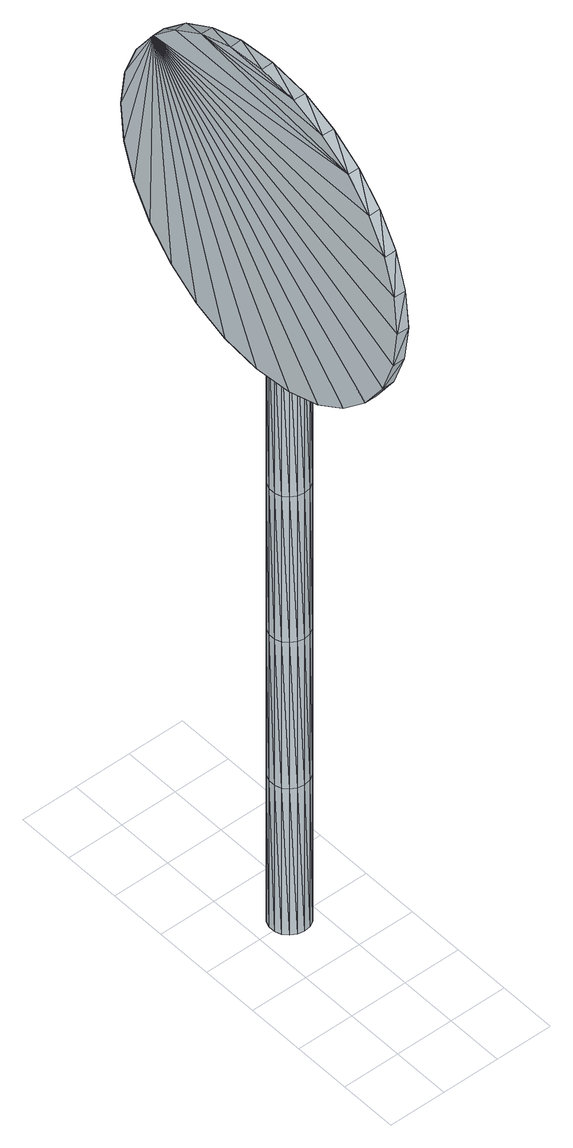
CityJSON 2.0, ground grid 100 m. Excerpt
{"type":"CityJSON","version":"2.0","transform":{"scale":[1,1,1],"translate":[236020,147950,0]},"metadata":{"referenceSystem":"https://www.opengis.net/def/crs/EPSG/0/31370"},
"CityObjects":{
"object1":{"type":"GenericCityObject","attributes":{"cluster":56,"mean_distance_to_centroid":0.244,"new_centroid_x":235970.13,"new_centroid_y":148333.39,"mean_distance_to_camera":7.17,"H1":0,"H2":0,"Z_final":107.88,"cluster2":-1,"proj_x":235968.61,"proj_y":148337.56,"id_line":53076,"bearing_l":249.98,"distance":4.44,"orientation":"left","G_obj":69.98},"geometry":[{"type":"MultiSurface","lod":"2","boundaries":[[[0,1,2]],[[2,1,3]],[[3,1,4]],[[4,1,5]],[[5,1,6]],[[1,7,6]],[[1,8,7]],[[1,9,8]],[[1,10,9]],[[1,11,10]],[[1,12,11]],[[1,13,12]],[[1,14,13]],[[15,14,1]],[[16,15,1]],[[17,16,1]],[[18,17,1]],[[0,18,1]],[[19,20,0]],[[19,0,2]],[[21,19,2]],[[21,2,3]],[[21,3,22]],[[22,3,4]],[[22,4,23]],[[23,4,5]],[[23,5,24]],[[24,5,6]],[[24,6,25]],[[25,6,7]],[[25,7,26]],[[26,7,8]],[[26,8,27]],[[8,9,27]],[[27,9,28]],[[9,10,28]],[[10,29,28]],[[10,11,29]],[[11,30,29]],[[11,12,30]],[[30,12,31]],[[31,12,13]],[[31,13,32]],[[32,13,14]],[[32,14,33]],[[33,14,15]],[[33,15,34]],[[34,15,16]],[[34,16,35]],[[35,16,17]],[[36,35,17]],[[18,36,17]],[[20,36,18]],[[20,18,0]],[[37,38,20]],[[37,20,19]],[[39,37,19]],[[21,39,19]],[[39,21,40]],[[40,21,22]],[[40,22,41]],[[41,22,23]],[[41,23,42]],[[42,23,24]],[[42,24,43]],[[43,24,25]],[[43,25,44]],[[44,25,26]],[[26,45,44]],[[26,27,45]],[[27,46,45]],[[27,28,46]],[[28,47,46]],[[28,29,47]],[[47,29,48]],[[29,30,48]],[[48,30,49]],[[49,30,31]],[[49,31,50]],[[50,31,32]],[[50,32,51]],[[51,32,33]],[[51,33,52]],[[52,33,34]],[[52,34,53]],[[53,34,35]],[[54,53,35]],[[54,35,36]],[[38,54,36]],[[38,36,20]],[[55,56,38]],[[55,38,37]],[[57,55,37]],[[57,37,39]],[[57,39,58]],[[58,39,40]],[[58,40,59]],[[59,40,41]],[[59,41,60]],[[60,41,42]],[[60,42,61]],[[61,42,43]],[[61,43,62]],[[62,43,44]],[[44,63,62]],[[44,45,63]],[[45,64,63]],[[45,46,64]],[[46,65,64]],[[46,47,65]],[[47,66,65]],[[47,48,66]],[[66,48,67]],[[67,48,49]],[[67,49,68]],[[68,49,50]],[[68,50,69]],[[69,50,51]],[[69,51,70]],[[70,51,52]],[[70,52,71]],[[71,52,53]],[[72,71,53]],[[72,53,54]],[[56,72,54]],[[56,54,38]],[[73,74,56]],[[73,56,55]],[[75,73,55]],[[75,55,57]],[[75,57,76]],[[76,57,58]],[[76,58,77]],[[77,58,59]],[[77,59,78]],[[78,59,60]],[[78,60,79]],[[79,60,61]],[[79,61,80]],[[80,61,62]],[[62,81,80]],[[62,63,81]],[[63,82,81]],[[63,64,82]],[[64,83,82]],[[64,65,83]],[[65,84,83]],[[65,66,84]],[[84,66,85]],[[85,66,67]],[[85,67,86]],[[86,67,68]],[[86,68,87]],[[87,68,69]],[[87,69,88]],[[88,69,70]],[[88,70,89]],[[89,70,71]],[[90,89,71]],[[90,71,72]],[[74,90,72]],[[74,72,56]],[[91,92,74]],[[91,74,73]],[[93,91,73]],[[93,73,75]],[[93,75,94]],[[94,75,76]],[[94,76,95]],[[95,76,77]],[[95,77,96]],[[96,77,78]],[[96,78,97]],[[97,78,79]],[[97,79,98]],[[98,79,80]],[[80,99,98]],[[80,81,99]],[[81,100,99]],[[81,82,100]],[[82,101,100]],[[82,83,101]],[[83,102,101]],[[83,84,102]],[[102,84,103]],[[103,84,85]],[[103,85,104]],[[104,85,86]],[[104,86,105]],[[105,86,87]],[[105,87,106]],[[106,87,88]],[[106,88,107]],[[107,88,89]],[[108,107,89]],[[108,89,90]],[[92,108,90]],[[92,90,74]],[[92,91,109]],[[91,93,109]],[[93,94,109]],[[94,95,109]],[[95,96,109]],[[109,96,97]],[[109,97,98]],[[109,98,99]],[[109,99,100]],[[109,100,101]],[[109,101,102]],[[109,102,103]],[[109,103,104]],[[105,109,104]],[[106,109,105]],[[107,109,106]],[[108,109,107]],[[92,109,108]],[[110,111,112]],[[113,112,114]],[[115,112,113]],[[116,112,115]],[[117,112,116]],[[118,112,117]],[[119,112,118]],[[120,112,119]],[[121,112,120]],[[122,112,121]],[[122,123,112]],[[123,110,112]],[[111,124,112]],[[124,125,112]],[[125,126,112]],[[126,127,112]],[[127,128,112]],[[128,129,112]],[[129,130,112]],[[130,131,112]],[[112,131,132]],[[131,133,132]],[[131,134,133]],[[133,134,135]],[[133,135,136]],[[135,137,136]],[[133,136,138]],[[136,139,138]],[[136,137,139]],[[137,140,139]],[[137,135,140]],[[135,141,140]],[[135,134,141]],[[134,142,141]],[[134,131,142]],[[131,143,142]],[[131,130,143]],[[143,130,144]],[[144,130,129]],[[144,129,145]],[[145,129,128]],[[145,128,146]],[[146,127,147]],[[147,127,126]],[[147,126,148]],[[148,126,125]],[[148,125,149]],[[149,125,124]],[[150,149,124]],[[150,124,111]],[[151,150,111]],[[151,111,110]],[[152,151,110]],[[152,110,123]],[[146,128,127]],[[153,123,122]],[[154,153,122]],[[154,122,121]],[[155,154,121]],[[155,121,120]],[[156,155,120]],[[156,120,119]],[[157,156,119]],[[157,119,118]],[[157,118,158]],[[158,118,117]],[[158,117,159]],[[153,152,123]],[[159,117,116]],[[159,116,160]],[[160,116,115]],[[160,115,161]],[[161,115,113]],[[161,113,162]],[[162,113,114]],[[162,114,163]],[[163,114,112]],[[163,112,164]],[[164,112,132]],[[132,165,164]],[[132,133,165]],[[133,138,165]],[[138,139,140]],[[161,162,163]],[[160,161,163]],[[159,160,163]],[[158,159,163]],[[157,158,163]],[[156,157,163]],[[155,156,163]],[[154,155,163]],[[153,154,163]],[[153,163,152]],[[152,163,151]],[[151,163,150]],[[150,163,149]],[[149,163,148]],[[148,163,147]],[[147,163,146]],[[146,163,145]],[[145,163,144]],[[144,163,143]],[[143,163,142]],[[163,164,142]],[[142,164,165]],[[142,165,141]],[[165,140,141]],[[165,138,140]],[[166,167,168]],[[168,167,169]],[[170,168,169]],[[170,169,171]],[[170,171,172]],[[172,171,173]],[[172,173,174]],[[174,173,175]],[[174,175,176]],[[176,175,177]],[[176,177,178]],[[178,177,179]],[[178,179,180]],[[180,179,181]],[[180,181,182]],[[182,181,183]],[[182,183,184]],[[184,183,185]],[[184,185,186]],[[186,185,187]],[[186,187,188]],[[188,187,189]],[[188,189,190]],[[190,189,191]],[[192,190,191]],[[192,191,193]],[[194,192,193]],[[194,193,195]],[[196,194,195]],[[196,195,197]],[[198,196,197]],[[198,197,199]],[[200,198,199]],[[200,199,201]],[[202,200,201]],[[202,201,203]],[[204,202,203]],[[204,203,205]],[[206,204,205]],[[206,205,207]],[[208,206,207]],[[208,207,209]],[[210,208,209]],[[210,209,211]],[[212,210,211]],[[212,211,213]],[[214,212,213]],[[214,213,215]],[[216,214,215]],[[216,215,217]],[[216,217,218]],[[218,217,219]],[[218,219,220]],[[220,219,221]],[[220,221,222]],[[222,221,223]],[[222,223,224]],[[224,223,225]],[[224,225,226]],[[226,225,227]],[[226,227,228]],[[228,227,229]],[[228,229,230]],[[230,229,231]],[[230,231,232]],[[232,231,233]],[[232,233,234]],[[234,233,235]],[[234,235,236]],[[236,235,237]],[[236,237,238]],[[238,237,239]],[[240,238,239]],[[240,239,241]],[[240,241,242]],[[242,241,243]],[[243,244,242]],[[243,245,244]],[[244,245,246]],[[246,245,247]],[[246,247,248]],[[248,247,249]],[[248,249,250]],[[250,249,251]],[[250,251,252]],[[252,251,253]],[[252,253,254]],[[254,253,255]],[[254,255,256]],[[256,255,257]],[[256,257,258]],[[258,257,259]],[[258,259,260]],[[260,259,261]],[[260,261,262]],[[262,261,263]],[[262,263,264]],[[264,263,265]],[[264,265,266]],[[266,265,267]],[[266,267,268]],[[268,267,269]],[[269,270,268]],[[269,271,270]],[[271,272,270]],[[271,273,272]],[[273,274,272]],[[273,275,274]],[[275,276,274]],[[275,277,276]],[[277,278,276]],[[277,279,278]],[[279,280,278]],[[279,281,280]],[[281,282,280]],[[281,283,282]],[[283,284,282]],[[283,285,284]],[[285,286,284]],[[285,287,286]],[[287,288,286]],[[287,289,288]],[[289,290,288]],[[289,291,290]],[[290,291,292]],[[292,291,293]],[[292,293,294]],[[294,293,295]],[[294,295,296]],[[296,295,297]],[[296,297,298]],[[298,297,299]],[[298,299,300]],[[300,299,301]],[[300,301,302]],[[302,301,303]],[[302,303,304]],[[304,303,305]],[[304,305,306]],[[306,305,307]],[[306,307,308]],[[308,307,309]],[[308,309,310]],[[310,309,311]],[[310,311,312]],[[312,311,313]],[[313,166,312]],[[313,167,166]],[[169,167,313]],[[169,313,171]],[[171,313,311]],[[173,171,311]],[[173,311,309]],[[175,173,309]],[[175,309,307]],[[177,175,307]],[[177,307,305]],[[179,177,305]],[[179,305,303]],[[181,179,303]],[[181,303,301]],[[183,181,301]],[[183,301,299]],[[183,299,297]],[[185,183,297]],[[185,297,295]],[[187,185,295]],[[187,295,293]],[[189,187,293]],[[189,293,291]],[[189,291,289]],[[189,289,287]],[[191,189,287]],[[191,287,285]],[[193,191,285]],[[195,193,285]],[[195,285,283]],[[197,195,283]],[[199,197,283]],[[201,199,283]],[[201,283,281]],[[203,201,281]],[[205,203,281]],[[205,281,279]],[[205,279,207]],[[207,279,209]],[[209,279,277]],[[209,277,211]],[[211,277,275]],[[211,275,213]],[[213,275,273]],[[213,273,215]],[[215,273,271]],[[215,271,217]],[[217,271,219]],[[219,271,269]],[[219,269,221]],[[221,269,223]],[[223,269,267]],[[223,267,225]],[[225,267,265]],[[225,265,227]],[[227,265,263]],[[227,263,229]],[[229,263,261]],[[229,261,231]],[[231,261,259]],[[231,259,257]],[[231,257,233]],[[233,257,255]],[[233,255,235]],[[235,255,253]],[[235,253,237]],[[253,251,237]],[[237,251,249]],[[237,249,239]],[[249,247,239]],[[239,247,245]],[[239,245,241]],[[241,245,243]],[[240,242,244]],[[168,312,166]],[[170,312,168]],[[170,310,312]],[[172,310,170]],[[172,308,310]],[[174,308,172]],[[174,306,308]],[[176,306,174]],[[176,304,306]],[[178,304,176]],[[178,302,304]],[[180,302,178]],[[180,300,302]],[[182,300,180]],[[182,298,300]],[[182,296,298]],[[184,296,182]],[[184,294,296]],[[186,294,184]],[[186,292,294]],[[188,292,186]],[[188,290,292]],[[188,288,290]],[[188,286,288]],[[190,286,188]],[[190,284,286]],[[192,284,190]],[[194,284,192]],[[194,282,284]],[[196,282,194]],[[198,282,196]],[[200,282,198]],[[200,280,282]],[[202,280,200]],[[204,280,202]],[[204,278,280]],[[204,206,278]],[[206,208,278]],[[208,276,278]],[[208,210,276]],[[210,274,276]],[[210,212,274]],[[212,272,274]],[[212,214,272]],[[214,270,272]],[[214,216,270]],[[216,218,270]],[[218,268,270]],[[218,220,268]],[[220,222,268]],[[222,266,268]],[[222,224,266]],[[224,264,266]],[[224,226,264]],[[226,262,264]],[[226,228,262]],[[228,260,262]],[[228,230,260]],[[230,258,260]],[[230,256,258]],[[230,232,256]],[[232,254,256]],[[232,234,254]],[[234,252,254]],[[234,236,252]],[[252,236,250]],[[236,248,250]],[[236,238,248]],[[248,238,246]],[[238,244,246]],[[238,240,244]],[[314,315,316]],[[316,315,317]],[[318,316,317]],[[318,317,319]],[[318,319,320]],[[320,319,321]],[[320,321,322]],[[322,321,323]],[[322,323,324]],[[324,323,325]],[[324,325,326]],[[326,325,327]],[[326,327,328]],[[328,327,329]],[[328,329,330]],[[330,329,331]],[[330,331,332]],[[332,331,333]],[[332,333,334]],[[334,333,335]],[[334,335,336]],[[336,335,337]],[[336,337,338]],[[338,337,339]],[[340,338,339]],[[340,339,341]],[[342,340,341]],[[342,341,343]],[[344,342,343]],[[344,343,345]],[[346,344,345]],[[346,345,347]],[[348,346,347]],[[348,347,349]],[[350,348,349]],[[350,349,351]],[[352,350,351]],[[352,351,353]],[[354,352,353]],[[354,353,355]],[[356,354,355]],[[356,355,357]],[[358,356,357]],[[358,357,359]],[[360,358,359]],[[360,359,361]],[[362,360,361]],[[362,361,363]],[[364,362,363]],[[364,363,365]],[[364,365,366]],[[366,365,367]],[[366,367,368]],[[368,367,369]],[[368,369,370]],[[370,369,371]],[[370,371,372]],[[372,371,373]],[[372,373,374]],[[374,373,375]],[[374,375,376]],[[376,375,377]],[[376,377,378]],[[378,377,379]],[[378,379,380]],[[380,379,381]],[[380,381,382]],[[382,381,383]],[[382,383,384]],[[384,383,385]],[[384,385,386]],[[386,385,387]],[[388,386,387]],[[388,387,389]],[[388,389,390]],[[390,389,391]],[[391,392,390]],[[391,393,392]],[[392,393,394]],[[394,393,395]],[[394,395,396]],[[396,395,397]],[[396,397,398]],[[398,397,399]],[[398,399,400]],[[400,399,401]],[[400,401,402]],[[402,401,403]],[[402,403,404]],[[404,403,405]],[[404,405,406]],[[406,405,407]],[[406,407,408]],[[408,407,409]],[[408,409,410]],[[410,409,411]],[[410,411,412]],[[412,411,413]],[[412,413,414]],[[414,413,415]],[[414,415,416]],[[416,415,417]],[[417,418,416]],[[417,419,418]],[[419,420,418]],[[419,421,420]],[[421,422,420]],[[421,423,422]],[[423,424,422]],[[423,425,424]],[[425,426,424]],[[425,427,426]],[[427,428,426]],[[427,429,428]],[[429,430,428]],[[429,431,430]],[[431,432,430]],[[431,433,432]],[[433,434,432]],[[433,435,434]],[[435,436,434]],[[435,437,436]],[[437,438,436]],[[437,439,438]],[[438,439,440]],[[440,439,441]],[[440,441,442]],[[442,441,443]],[[442,443,444]],[[444,443,445]],[[444,445,446]],[[446,445,447]],[[446,447,448]],[[448,447,449]],[[448,449,450]],[[450,449,451]],[[450,451,452]],[[452,451,453]],[[452,453,454]],[[454,453,455]],[[454,455,456]],[[456,455,457]],[[456,457,458]],[[458,457,459]],[[458,459,460]],[[460,459,461]],[[461,314,460]],[[461,315,314]],[[317,315,461]],[[317,461,319]],[[319,461,459]],[[321,319,459]],[[321,459,457]],[[323,321,457]],[[323,457,455]],[[325,323,455]],[[325,455,453]],[[327,325,453]],[[327,453,451]],[[329,327,451]],[[329,451,449]],[[331,329,449]],[[331,449,447]],[[331,447,445]],[[333,331,445]],[[333,445,443]],[[335,333,443]],[[335,443,441]],[[337,335,441]],[[337,441,439]],[[337,439,437]],[[337,437,435]],[[339,337,435]],[[339,435,433]],[[341,339,433]],[[343,341,433]],[[343,433,431]],[[345,343,431]],[[347,345,431]],[[349,347,431]],[[349,431,429]],[[351,349,429]],[[353,351,429]],[[353,429,427]],[[353,427,355]],[[355,427,357]],[[357,427,425]],[[357,425,359]],[[359,425,423]],[[359,423,361]],[[361,423,421]],[[361,421,363]],[[363,421,419]],[[363,419,365]],[[365,419,367]],[[367,419,417]],[[367,417,369]],[[369,417,371]],[[371,417,415]],[[371,415,373]],[[373,415,413]],[[373,413,375]],[[375,413,411]],[[375,411,377]],[[377,411,409]],[[377,409,379]],[[379,409,407]],[[379,407,405]],[[379,405,381]],[[381,405,403]],[[381,403,383]],[[383,403,401]],[[383,401,385]],[[401,399,385]],[[385,399,397]],[[385,397,387]],[[397,395,387]],[[387,395,393]],[[387,393,389]],[[389,393,391]],[[388,390,392]],[[316,460,314]],[[318,460,316]],[[318,458,460]],[[320,458,318]],[[320,456,458]],[[322,456,320]],[[322,454,456]],[[324,454,322]],[[324,452,454]],[[326,452,324]],[[326,450,452]],[[328,450,326]],[[328,448,450]],[[330,448,328]],[[330,446,448]],[[330,444,446]],[[332,444,330]],[[332,442,444]],[[334,442,332]],[[334,440,442]],[[336,440,334]],[[336,438,440]],[[336,436,438]],[[336,434,436]],[[338,434,336]],[[338,432,434]],[[340,432,338]],[[342,432,340]],[[342,430,432]],[[344,430,342]],[[346,430,344]],[[348,430,346]],[[348,428,430]],[[350,428,348]],[[352,428,350]],[[352,426,428]],[[352,354,426]],[[354,356,426]],[[356,424,426]],[[356,358,424]],[[358,422,424]],[[358,360,422]],[[360,420,422]],[[360,362,420]],[[362,418,420]],[[362,364,418]],[[364,366,418]],[[366,416,418]],[[366,368,416]],[[368,370,416]],[[370,414,416]],[[370,372,414]],[[372,412,414]],[[372,374,412]],[[374,410,412]],[[374,376,410]],[[376,408,410]],[[376,378,408]],[[378,406,408]],[[378,404,406]],[[378,380,404]],[[380,402,404]],[[380,382,402]],[[382,400,402]],[[382,384,400]],[[400,384,398]],[[384,396,398]],[[384,386,396]],[[396,386,394]],[[386,392,394]],[[386,388,392]]]}]}
},
"vertices":[
[59,338,2],[59,304,2],[71,336,2],[81,330,2],[88,321,2],[92,310,2],[92,298,2],[88,287,2],[81,279,2],[71,273,2],[59,271,2],[48,273,2],[38,279,2],[30,287,2],[26,298,2],[26,310,2],[30,321,2],[38,330,2],[48,336,2],[71,336,300],[59,338,300],[81,330,300],[88,321,300],[92,310,300],[92,298,300],[88,287,300],[81,279,300],[71,273,300],[59,271,300],[48,273,300],[38,279,300],[30,287,300],[26,298,300],[26,310,300],[30,321,300],[38,330,300],[48,336,300],[71,336,598],[59,338,598],[81,330,598],[88,321,598],[92,310,598],[92,298,598],[88,287,598],[81,279,598],[71,273,598],[59,271,598],[48,273,598],[38,279,598],[30,287,598],[26,298,598],[26,310,598],[30,321,598],[38,330,598],[48,336,598],[71,336,895],[59,338,895],[81,330,895],[88,321,895],[92,310,895],[92,298,895],[88,287,895],[81,279,895],[71,273,895],[59,271,895],[48,273,895],[38,279,895],[30,287,895],[26,298,895],[26,310,895],[30,321,895],[38,330,895],[48,336,895],[71,336,1193],[59,338,1193],[81,330,1193],[88,321,1193],[92,310,1193],[92,298,1193],[88,287,1193],[81,279,1193],[71,273,1193],[59,271,1193],[48,273,1193],[38,279,1193],[30,287,1193],[26,298,1193],[26,310,1193],[30,321,1193],[38,330,1193],[48,336,1193],[71,336,1491],[59,338,1491],[81,330,1491],[88,321,1491],[92,310,1491],[92,298,1491],[88,287,1491],[81,279,1491],[71,273,1491],[59,271,1491],[48,273,1491],[38,279,1491],[30,287,1491],[26,298,1491],[26,310,1491],[30,321,1491],[38,330,1491],[48,336,1491],[59,304,1491],[24,178,1185],[24,122,1221],[33,546,1645],[31,604,1525],[32,582,1589],[30,612,1456],[29,604,1387],[28,582,1324],[27,546,1268],[26,499,1221],[25,443,1185],[24,380,1162],[24,311,1154],[24,241,1162],[25,75,1268],[26,39,1324],[27,17,1387],[28,9,1456],[29,17,1525],[30,39,1589],[31,75,1645],[32,122,1692],[34,499,1692],[34,443,1727],[33,178,1727],[34,241,1750],[34,380,1750],[34,311,1758],[14,380,1750],[13,311,1758],[13,241,1750],[12,178,1728],[12,122,1692],[11,75,1645],[9,39,1589],[8,17,1526],[7,9,1457],[6,17,1387],[5,39,1324],[4,75,1268],[3,122,1221],[3,178,1185],[3,241,1163],[3,311,1155],[3,380,1163],[4,443,1185],[5,499,1221],[6,546,1268],[7,582,1324],[8,605,1387],[9,613,1457],[10,605,1526],[11,582,1589],[12,546,1645],[13,499,1692],[13,443,1728],[16,415,1304],[16,415,1265],[50,414,1304],[50,414,1265],[49,395,1304],[49,395,1265],[71,387,1304],[71,387,1265],[75,385,1304],[75,385,1265],[78,384,1304],[78,384,1265],[82,382,1304],[82,382,1265],[85,380,1304],[85,380,1265],[89,378,1304],[89,378,1265],[92,376,1304],[92,376,1265],[95,374,1304],[95,374,1265],[105,366,1304],[105,366,1265],[108,364,1304],[108,364,1265],[110,361,1304],[110,361,1265],[112,358,1304],[112,358,1265],[113,355,1304],[113,355,1265],[115,352,1304],[115,352,1265],[115,348,1304],[115,348,1265],[115,345,1304],[115,345,1265],[115,310,1304],[115,310,1265],[112,291,1304],[112,291,1265],[111,286,1304],[111,286,1265],[110,281,1304],[110,281,1265],[108,277,1304],[108,277,1265],[105,273,1304],[105,273,1265],[102,269,1304],[102,269,1265],[98,265,1304],[98,265,1265],[94,263,1304],[94,263,1265],[93,262,1304],[93,262,1265],[89,260,1304],[89,260,1265],[84,258,1304],[84,258,1265],[79,256,1304],[79,256,1265],[74,254,1304],[74,254,1265],[69,253,1304],[69,253,1265],[64,253,1304],[64,253,1265],[58,252,1304],[58,252,1265],[47,252,1304],[47,252,1265],[45,227,1304],[45,227,1265],[16,226,1304],[16,226,1265],[16,257,1304],[16,257,1265],[36,271,1304],[36,271,1265],[53,270,1304],[53,270,1265],[56,270,1304],[56,270,1265],[59,270,1304],[59,270,1265],[63,270,1304],[63,270,1265],[66,271,1304],[66,271,1265],[69,271,1304],[69,271,1265],[73,272,1304],[73,272,1265],[76,273,1304],[76,273,1265],[79,274,1304],[79,274,1265],[82,276,1304],[82,276,1265],[84,278,1304],[84,278,1265],[86,280,1304],[86,280,1265],[87,283,1304],[87,283,1265],[88,286,1304],[88,286,1265],[89,289,1304],[89,289,1265],[91,308,1304],[91,308,1265],[91,345,1304],[91,345,1265],[91,347,1304],[91,347,1265],[90,349,1304],[90,349,1265],[89,351,1304],[89,351,1265],[88,353,1304],[88,353,1265],[87,355,1304],[87,355,1265],[85,357,1304],[85,357,1265],[83,358,1304],[83,358,1265],[81,359,1304],[81,359,1265],[78,360,1304],[78,360,1265],[76,361,1304],[76,361,1265],[74,362,1304],[74,362,1265],[71,362,1304],[71,362,1265],[69,363,1304],[69,363,1265],[67,364,1304],[67,364,1265],[46,368,1304],[46,368,1265],[22,381,1304],[22,381,1265],[24,415,1473],[24,415,1434],[58,414,1473],[58,414,1434],[57,395,1473],[57,395,1434],[79,387,1473],[79,387,1434],[83,385,1473],[83,385,1434],[87,384,1473],[87,384,1434],[90,382,1473],[90,382,1434],[93,380,1473],[93,380,1434],[97,378,1473],[97,378,1434],[100,376,1473],[100,376,1434],[103,374,1473],[103,374,1434],[113,366,1473],[113,366,1434],[116,364,1473],[116,364,1434],[118,361,1473],[118,361,1434],[120,358,1473],[120,358,1434],[121,355,1473],[121,355,1434],[123,352,1473],[123,352,1434],[123,348,1473],[123,348,1434],[123,345,1473],[123,345,1434],[123,310,1473],[123,310,1434],[120,291,1473],[120,291,1434],[119,286,1473],[119,286,1434],[118,281,1473],[118,281,1434],[116,277,1473],[116,277,1434],[113,273,1473],[113,273,1434],[110,269,1473],[110,269,1434],[106,265,1473],[106,265,1434],[102,263,1473],[102,263,1434],[101,262,1473],[101,262,1434],[97,260,1473],[97,260,1434],[92,258,1473],[92,258,1434],[87,256,1473],[87,256,1434],[82,254,1473],[82,254,1434],[77,253,1473],[77,253,1434],[72,253,1473],[72,253,1434],[66,252,1473],[66,252,1434],[55,252,1473],[55,252,1434],[53,227,1473],[53,227,1434],[24,226,1473],[24,226,1434],[24,257,1473],[24,257,1434],[44,271,1473],[44,271,1434],[61,270,1473],[61,270,1434],[64,270,1473],[64,270,1434],[67,270,1473],[67,270,1434],[71,270,1473],[71,270,1434],[74,271,1473],[74,271,1434],[78,271,1473],[78,271,1434],[81,272,1473],[81,272,1434],[84,273,1473],[84,273,1434],[87,274,1473],[87,274,1434],[90,276,1473],[90,276,1434],[92,278,1473],[92,278,1434],[94,280,1473],[94,280,1434],[95,283,1473],[95,283,1434],[96,286,1473],[96,286,1434],[97,289,1473],[97,289,1434],[99,308,1473],[99,308,1434],[99,345,1473],[99,345,1434],[99,347,1473],[99,347,1434],[98,349,1473],[98,349,1434],[97,351,1473],[97,351,1434],[96,353,1473],[96,353,1434],[95,355,1473],[95,355,1434],[93,357,1473],[93,357,1434],[91,358,1473],[91,358,1434],[89,359,1473],[89,359,1434],[86,360,1473],[86,360,1434],[84,361,1473],[84,361,1434],[82,362,1473],[82,362,1434],[79,362,1473],[79,362,1434],[77,363,1473],[77,363,1434],[75,364,1473],[75,364,1434],[54,368,1473],[54,368,1434],[30,381,1473],[30,381,1434]
]}
